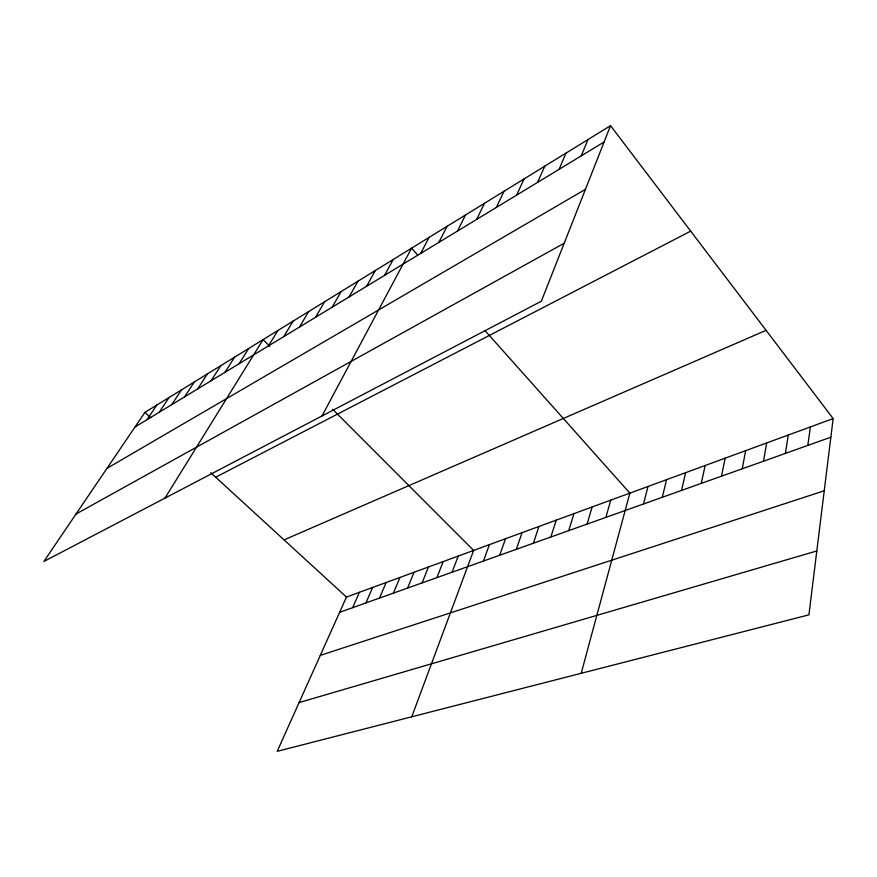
<?xml version="1.0" encoding="UTF-8"?>
<svg xmlns="http://www.w3.org/2000/svg" width="877" height="877" viewBox="0 0 877 877"><rect width="100%" height="100%" fill="white"/><g stroke="black" fill="none" stroke-linecap="round" stroke-linejoin="round"><path stroke-width="1.32" d="M833.15 418.581L808.923 614.854L277.209 751.326L346.47 597.062L833.15 418.581L610.535 125.674L144.924 412.376L43.85 561.477L541.328 301.239L610.535 125.674M807.805 445.417L810.414 426.913M785.375 453.409L788.27 435.036M763.527 461.203L766.684 442.951M742.238 468.789L745.658 450.668M721.486 476.189L725.147 458.189M701.26 483.391L705.152 465.523M681.528 490.429L685.639 472.681M662.278 497.292L666.597 479.664M643.499 503.979L648.015 486.472M581.199 673.306L629.861 493.137L484.904 330.476M605.875 517.386L610.765 500.142M587.075 524.095L592.139 506.972M568.734 530.629L573.964 513.637M550.844 537.009L556.237 520.138M533.391 543.225L538.927 526.485M516.356 549.298L522.023 532.679M499.715 555.229L505.514 538.73M483.468 561.028L489.388 544.65M411.741 716.805L473.635 550.427L332.657 409.285M452.072 572.21L458.232 556.073M436.91 577.614L443.17 561.598M422.089 582.898L428.447 567.002M407.586 588.072L414.043 572.286M581.232 155.887L587.952 139.575M393.4 593.126L399.945 577.45M379.533 598.07L386.143 582.514M559.055 169.36L566.027 153.069M365.95 602.905L372.637 587.469M352.653 607.651L359.417 592.315M537.535 182.427L544.76 166.17M516.641 195.122L524.084 178.897M496.349 207.454L504.012 191.263M476.639 219.425L484.488 203.289M457.465 231.068L465.512 214.975M438.829 242.392L447.04 226.343M420.708 253.409L429.072 237.415M322.002 415.972L411.576 248.18L417.814 255.185M384.565 275.367L393.214 259.482M366.575 286.286L375.367 270.478M349.101 296.908L358.013 281.166M332.098 307.246L341.12 291.57M315.545 317.288L324.687 301.688M299.441 327.077L308.671 311.543M283.764 336.604L293.082 321.146M268.494 345.878L277.888 330.508M164.953 498.125L263.078 339.618L269.776 346.327M239.103 363.736L248.64 348.52M224.95 372.33L234.554 357.191M211.16 380.706L220.818 365.643M197.698 388.884L207.4 373.909M184.565 396.864L194.31 381.966M171.739 404.659L181.528 389.837M159.219 412.267L169.042 397.522M146.996 419.688L156.84 405.042M135.047 426.956L604.1 141.986M106.961 468.373L585.43 189.344M76.025 514.01L564.207 243.214M215.676 477.22L690.692 231.133M284.071 539.881L766.081 330.333M339.64 612.289L830.848 437.206M320.28 655.393L824.237 490.791M299.101 702.576L816.805 550.964M144.924 412.376L150.723 417.704M210.754 472.703L346.47 597.062"/></g></svg>
